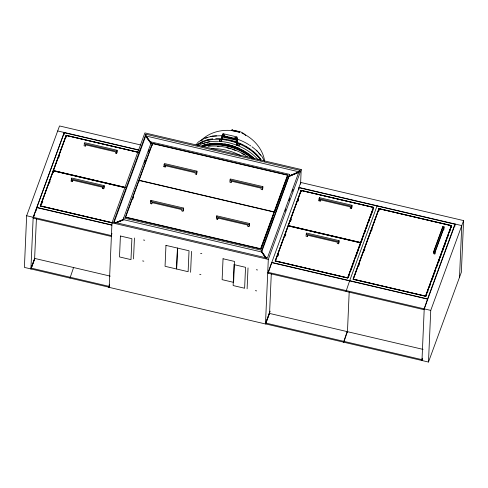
<?xml version="1.0" encoding="UTF-8"?>
<svg xmlns="http://www.w3.org/2000/svg" width="488" height="488" viewBox="0 0 488 488"><rect width="100%" height="100%" fill="white"/><g stroke="black" fill="none" stroke-linecap="round" stroke-linejoin="round"><path stroke-width="0.73" d="M140.507 144.924L59.518 125.953L26.651 215.751L24.4 267.406L30.915 268.931L34.825 258.237M30.915 268.931L33.166 217.276L64.203 132.474M109.446 285.822L108.94 287.206L31.043 268.961L31.079 268.095L34.63 258.408L110.3 276.135M111.776 225.169L36.844 207.62L33.3 217.306L33.257 218.166L111.16 236.412L111.953 233.477M34.587 259.268L36.417 218.813M53.125 172.185L53.192 170.672M53.259 172.868L53.283 170.8L124.977 187.593M53.302 172.654L53.381 170.928L124.812 187.66M64.099 134.749L64.166 133.23M66.032 137.579L66.13 135.31L138.08 152.158M71.138 181.152L71.596 178.004L104.164 185.629L104.066 187.782L103.7 188.783L102.401 188.478L102.456 187.185L72.492 180.17L72.438 181.457L71.138 181.152L71.504 180.157M69.991 278.081L73.578 267.534M85.382 146.101L85.437 144.808L115.394 151.823L115.339 153.116L116.644 153.421L117.01 152.421L117.102 150.273L84.534 142.642L84.076 145.796L85.382 146.101L85.742 145.101M103.7 188.783L104.164 185.629M108.812 287.176L109.611 284.236M108.94 287.206L109.489 284.962M111.984 222.803L109.166 287.365L265.484 323.977L268.302 259.415L301.2 169.513L144.881 132.901L111.984 222.803L268.302 259.415M116.644 153.421L117.102 150.273M289.195 175.857L261.666 252.009L123.586 219.667L123.659 217.941L151.439 142.026L289.524 174.369L289.451 176.095L289.195 175.857L299.467 171.758M123.586 219.667L123.665 219.295L114.991 222.9M123.665 219.295L123.848 219.728L116.504 222.778M133.523 258.914L134.438 237.998M139.098 181.402L139.153 180.255L152.567 143.594L287.524 175.204L287.444 176.924M113.911 222.918L145.668 136.128L145.821 134.206L299.534 170.208L299.486 171.239M151.195 143.21L145.753 135.756M151.396 143.063L151.439 142.026M152.286 145.4L152.378 143.332L287.853 175.064L260.805 248.984L125.331 217.251L152.378 143.332M151.725 203.856L151.786 202.569L181.743 209.584L181.689 210.877L182.994 211.182L183.354 210.182L183.451 208.028L150.883 200.403L150.426 203.551L151.725 203.856L152.091 202.862M150.822 201.837L150.883 200.403M163.913 166.695L164.371 163.541L196.939 171.172L196.847 173.325L196.481 174.32L195.176 174.015L195.231 172.728L165.273 165.706L165.219 167L163.913 166.695L164.279 165.694M182.994 211.182L183.451 208.028M190.601 272.286L191.51 251.363M196.481 174.32L196.939 171.172M222.729 134.603L221.473 141.398L219.264 140.77L221.241 141.233L222.498 134.438L221.241 141.233M221.766 139.794L219.795 139.33L221.997 139.958M217.642 219.295L217.697 218.008L247.66 225.023L247.605 226.316L248.904 226.621L249.27 225.621L249.368 223.467L216.8 215.842L216.336 218.99L217.642 219.295L218.008 218.295M216.739 217.276L216.8 215.842M236.82 138.403L236.851 137.72L236.161 140.202L222.363 136.969L222.394 136.286L223.083 133.688L236.887 136.921L236.198 139.403L222.4 136.17L222.424 135.487L236.229 138.72L236.198 139.403M223.022 135.17L223.053 134.487M231.129 182.439L231.184 181.146L261.147 188.167L261.092 189.454L262.392 189.759L262.757 188.764L262.855 186.611L230.287 178.98L229.83 182.134L231.129 182.439L231.495 181.438M237.168 140.751L237.04 137.958L236.515 139.397L236.771 144.985L238.974 145.503L239.51 143.948L237.534 143.484L237.284 137.897L236.753 139.336L237.009 144.924L238.98 145.387M238.974 145.503L239.51 143.948M248.904 226.621L249.368 223.467M247.105 288.823L248.014 267.906M262.392 189.759L262.855 186.611M261.678 251.832L265.734 257.963M261.666 252.009L261.745 250.283L289.524 174.369M423.072 349.39L269.236 313.357L265.692 323.05L265.655 323.91L421.711 360.461L422.218 359.076M265.911 323.971L265.948 323.111M427.512 299.12L423.926 309.673L268.132 273.176L268.168 272.316L271.712 262.629L427.512 299.12L427.47 299.98M269.199 314.223L269.236 313.357M271.712 262.629L268.132 273.176M269.535 314.083L271.285 273.823M287.524 175.204L274.103 211.859L273.182 215.897M299.205 171.697L289.189 176.034M298.839 189.734L298.943 187.453L300.767 182.457L463.6 220.594L461.349 272.249L428.482 362.047L421.974 360.522L424.225 308.867L430.739 310.399L428.482 362.047M300.571 183.946L301.2 169.513M300.7 183.976L300.767 182.457M300.937 191.833L301.005 190.32L373.692 207.345L347.81 278.069L275.122 261.043L301.005 190.32M301.139 191.729L301.145 190.515L373.442 207.449L360.608 242.512L288.31 225.578M307.306 236.473L307.367 235.179L337.324 242.194L337.269 243.488L338.574 243.793L338.94 242.792L339.032 240.645L306.464 233.014L306.006 236.168L307.306 236.473L307.672 235.472M318.945 200.806L319.402 197.652L351.97 205.283L351.879 207.437L351.512 208.431L350.207 208.126L350.268 206.839L320.305 199.818L320.25 201.111L318.945 200.806L319.402 197.652M338.574 243.793L339.032 240.645M343.552 342.155L347.133 331.608M343.814 342.216L347.395 331.669M346.029 291.421L349.609 280.875M351.512 208.431L351.97 205.283M347.432 332.328L349.188 292.068M378.804 210.834L378.901 208.565L451.589 225.59L451.522 227.103M378.895 210.969L378.993 208.699L451.424 225.663L451.357 227.176M421.711 360.461L422.254 358.216M427.519 300.437L427.586 298.918L454.926 224.206L299.126 187.715L271.786 262.428L427.586 298.918M433.643 251.521L433.545 253.675L434.851 253.98L435.272 251.692L443.677 228.713L443.623 230.007L443.988 229.006L444.08 226.859L442.781 226.554L433.643 251.521L434.942 251.826L434.851 253.98M433.911 252.674L433.966 251.387M442.714 227.987L442.781 226.554M451.205 226.877L451.254 225.731M451.266 227.42L451.339 225.694L379.042 208.76M454.828 226.481L454.926 224.206M459.519 277.245L461.77 225.59L298.943 187.453M221.473 141.398L222.205 136.042L223.083 133.688M235.802 138.232L235.295 137.836M33.513 217.477L34.782 214.012M35.539 211.938L36.807 208.48M66.13 135.31L40.254 206.028L112.197 222.882M53.283 170.8L40.419 205.96L112.106 222.754M40.504 205.924L53.332 170.867M41.998 203.356L42.785 201.209M49.331 183.317L50.118 181.176M58.603 157.978L59.39 155.831M31.043 268.961L34.337 259.964M72.438 181.457L72.803 180.462M102.401 188.478L102.767 187.477M145.821 134.206L113.649 222.107L267.363 258.109L299.534 170.208M144.515 162.474L145.296 160.339M148.425 151.786L149.206 149.651M132.809 199.092L133.584 196.981M165.219 167L165.578 165.999M209.7 144.393L209.834 144.033C225.505 142.313 241.542 147.797 253.394 158.075L253.266 158.435C239.523 146.662 219.612 140.404 202.032 146.437L202.166 146.077L209.834 144.033M219.264 140.886L219.795 139.33M218.545 144.045L218.673 143.685M222.363 136.969L222.803 135.768M227.957 145.424L228.085 145.064M236.229 138.72L236.887 136.921M236.771 144.985L237.296 143.545L239.504 144.064M237.009 144.924L237.534 143.484M237.296 148.437L237.424 148.077M245.928 152.878L246.062 152.518M261.062 249.032L263.38 242.689M263.898 241.279L272.67 217.306M274.549 212.176L287.188 177.632M285.065 211.255L285.846 209.12M288.969 200.586L289.75 198.451M292.355 191.339L293.135 189.204M288.396 225.541L301.188 190.582M277.654 256.218L278.441 254.071M285.773 234.039L284.986 236.186L285.822 234.088M290.329 221.576L291.116 219.429M297.662 201.538L298.449 199.397M277.733 256.206L278.514 254.065M290.409 221.558L291.19 219.417M297.723 201.581L298.504 199.439M265.746 323.263L270.187 311.137M265.905 323.215L269.498 313.418M320.25 201.111L320.616 200.111M350.207 208.126L350.573 207.132M347.67 277.873L360.498 242.81M348.377 277.446L349.689 273.866M350.421 271.682L351.201 269.541M351.781 268.144L353.092 264.569M353.617 263.136L354.142 261.702M355.709 257.414L358.515 249.563M359.113 248.111L360.425 244.531M361.059 242.804L362.364 239.224M363.096 237.034L363.883 234.893M364.463 233.502L365.768 229.921M366.293 228.494L367.342 225.627M368.391 222.766L369.697 219.191M370.221 217.758L371.191 214.915M371.795 213.463L373.1 209.889M349.683 280.673L377.029 205.96M378.901 208.565L353.019 279.288L425.707 296.314L451.589 225.59M378.993 208.699L353.19 279.215L425.615 296.179L451.424 225.663M379.091 208.827L353.355 279.148L425.524 296.051L451.339 225.694M358.662 265.966L359.516 263.825M364.127 251.027L364.908 248.898M371.417 231.111L372.198 228.976M434.222 250.686L442.378 228.408M434.942 251.826L444.08 226.859M431.423 281.436L432.203 279.307M438.706 261.55L439.481 259.415M444.159 246.629L444.94 244.5M426.012 296.417L426.793 294.282M427.317 292.861L428.098 290.726M429.397 287.17L430.697 283.613M432.783 277.922L434.082 274.366M434.863 272.231L435.644 270.096M436.687 267.253L437.986 263.697M438.767 261.562L439.548 259.427M440.072 258.006L441.372 254.449M442.152 252.314L443.452 248.758M443.976 247.337L445.276 243.78M446.056 241.645L446.837 239.51M447.362 238.089L448.661 234.533M449.442 232.398L450.741 228.841M424.182 308.977L455.261 224.065M430.739 310.399L463.6 220.594M421.974 360.522L422.492 359.095M223.467 135.444C226.029 134.719 222.119 134.249 224.315 135.42M195.963 144.96L198.299 142.008L204.533 138.22L212.457 136.079M200.733 140.819C209.797 131.614 223.626 128.643 236.039 131.223M201.861 140.471L202.862 139.556M198.653 145.68L201.751 143.808M223.596 135.396L223.955 135.298M234.935 137.933C237.211 137.219 233.38 137.079 235.783 138.25M234.929 138.049L235.289 137.952M115.65 222.796L123.659 219.466M115.845 222.882L123.854 219.551M298.723 172.234L289.378 176.29L298.717 172.41M201.922 143.716L209.846 141.599M212.603 136.054L221.497 135.707M208.071 146.351C221.101 144.863 234.246 148.45 245.427 155.099M223.955 135.182L224.401 135.383M143.515 239.998L144.735 240.255M200.592 253.37L201.806 253.626M256.316 269.724L257.53 269.98M142.6 260.915L143.82 261.178M199.677 274.286L200.897 274.543M255.401 290.641L256.621 290.903M232.337 130.131L231.782 130.003L232.386 130.143M239.157 131.73L239.706 131.858L239.108 131.717M232.038 130.058L233.465 130.387M238.028 131.473L239.456 131.803M238.839 132.169L239.596 132.346L231.672 130.485L233.264 130.863M233.264 130.345L234.283 130.583M234.155 130.552L238.229 131.516M221.973 135.877L223.449 136.219M224.925 136.567L227.884 137.262M229.366 137.604L236.753 139.336M222.205 136.042L223.632 136.378M225.066 136.713L227.926 137.384M229.36 137.72L233.654 138.726M235.082 139.062L236.515 139.397M222.394 136.286L236.192 139.519M146.004 135.987L299.455 171.929M57.688 130.949L138.677 149.914M139.19 150.255L64.257 132.699L36.917 207.418L111.85 224.968M138.653 152.402L66.228 135.438L53.357 170.599L125.05 187.392M138.568 152.439L66.27 135.505L53.442 170.568L125.001 187.325M84.168 143.643L116.736 151.268M319.042 198.653L351.604 206.284M164.005 164.541L196.572 172.172M229.921 179.981L262.489 187.606M139.153 180.255L274.103 211.859M360.418 242.847L288.249 225.944L275.458 260.903L347.621 277.806M71.23 179.004L103.798 186.629M306.098 234.014L338.666 241.639M150.517 201.398L183.085 209.029M216.434 216.837L249.002 224.468M123.659 217.941L261.745 250.283M40.583 205.893L112.752 222.796M26.651 215.751L33.166 217.276M33.3 217.306L111.197 235.551M268.168 272.316L423.962 308.806M31.079 268.095L108.983 286.346M265.692 323.05L421.748 359.601M235.332 130.839L232.123 130.083M236.161 131.022L238.864 131.656M232.624 130.204L233.374 130.381M238.614 131.601L239.401 131.784M241.883 133.108C253.424 138.171 262.989 148.883 264.716 161.546M256.413 150.182L262.099 156.654L264.478 161.339M266.509 258.256L261.751 251.637L266.497 258.426M261.416 251.771L265.74 257.792M146.01 135.816L151.201 143.039M145.68 135.957L150.871 143.179M145.668 136.128L150.859 143.35M197.487 144.747A38.149 23.595 20.1 0 1 212.731 138.836M215.684 138.616A38.149 23.595 20.1 0 1 261.08 159.643M197.384 145.125A38.119 23.57 20.1 0 1 202.746 141.764M205.393 140.739A38.119 23.57 20.1 0 1 209.688 139.647M211.194 139.397A38.119 23.57 20.1 0 1 212.609 139.214M225.255 139.586A38.119 23.57 20.1 0 1 226.737 139.83M230.36 140.605A38.119 23.57 20.1 0 1 235.82 142.228M239.138 143.49A38.119 23.57 20.1 0 1 241.926 144.729M245.311 146.473A38.119 23.57 20.1 0 1 247.88 147.986M248.502 148.382A38.119 23.57 20.1 0 1 249.722 149.194M252.65 151.347A38.119 23.57 20.1 0 1 260.537 159.46M205.509 138.269A37.088 22.936 20.1 0 1 207.418 137.561M210.877 136.64A37.088 22.936 20.1 0 1 216.587 135.908M236.771 138.921A37.088 22.936 20.1 0 1 248.758 144.613M249.411 145.028A37.088 22.936 20.1 0 1 250.698 145.888M251.954 146.778A37.088 22.936 20.1 0 1 257.664 151.725M258.713 152.854A37.088 22.936 20.1 0 1 260.61 155.147M197.219 145.467A38.149 23.595 20.1 0 1 260.818 160.363M202.55 143.789A38.149 23.595 20.1 0 1 205.198 142.844M206.613 142.447A38.149 23.595 20.1 0 1 209.566 141.831M210.322 141.715A38.149 23.595 20.1 0 1 218.514 141.325M219.283 141.361A38.149 23.595 20.1 0 1 258.006 159.619M201.825 145.766A38.149 23.595 20.1 0 1 254.821 158.948M202.929 145.467A37.637 23.278 20.1 0 1 207.742 144.064M224.578 143.978A37.637 23.278 20.1 0 1 226.042 144.241M228.219 144.704A37.637 23.278 20.1 0 1 236.161 147.162M237.558 147.718A37.637 23.278 20.1 0 1 238.937 148.309M235.917 131.174A7.924 4.898 20.1 0 1 245.653 135.524M202.398 146.662A37.637 23.278 20.1 0 1 252.497 158.46M202.91 146.784A37.637 23.278 20.1 0 1 251.851 158.368M211.444 148.773A37.637 23.278 20.1 0 1 240.249 155.404M217.575 146.443A37.637 23.278 20.1 0 1 218.99 146.546M226.987 147.821A37.637 23.278 20.1 0 1 230.617 148.797M232.068 149.255A37.637 23.278 20.1 0 1 235.631 150.554M241.767 153.421A37.637 23.278 20.1 0 1 244.335 154.891M245.568 155.66A37.637 23.278 20.1 0 1 247.373 156.874M120.408 236.015L119.499 256.932L130.985 259.622L131.9 238.705L120.408 236.015M165.963 245.379L165.048 266.302L176.54 268.992L177.449 248.069L165.963 245.379M177.541 248.093L176.632 269.01L188.118 271.7L189.033 250.783L177.541 248.093M223.04 258.75L222.125 279.667L233.612 282.357L234.527 261.44L223.04 258.75M234.045 264.63L233.136 285.553L244.622 288.243L245.537 267.32L234.045 264.63M139.08 180.45L125.66 217.111L260.616 248.721L274.03 212.06L139.08 180.45M288.158 225.81L275.287 260.97L347.718 277.934L360.583 242.774L288.158 225.81M301.096 190.454L288.231 225.615L360.656 242.579L373.521 207.418L301.096 190.454"/></g></svg>
